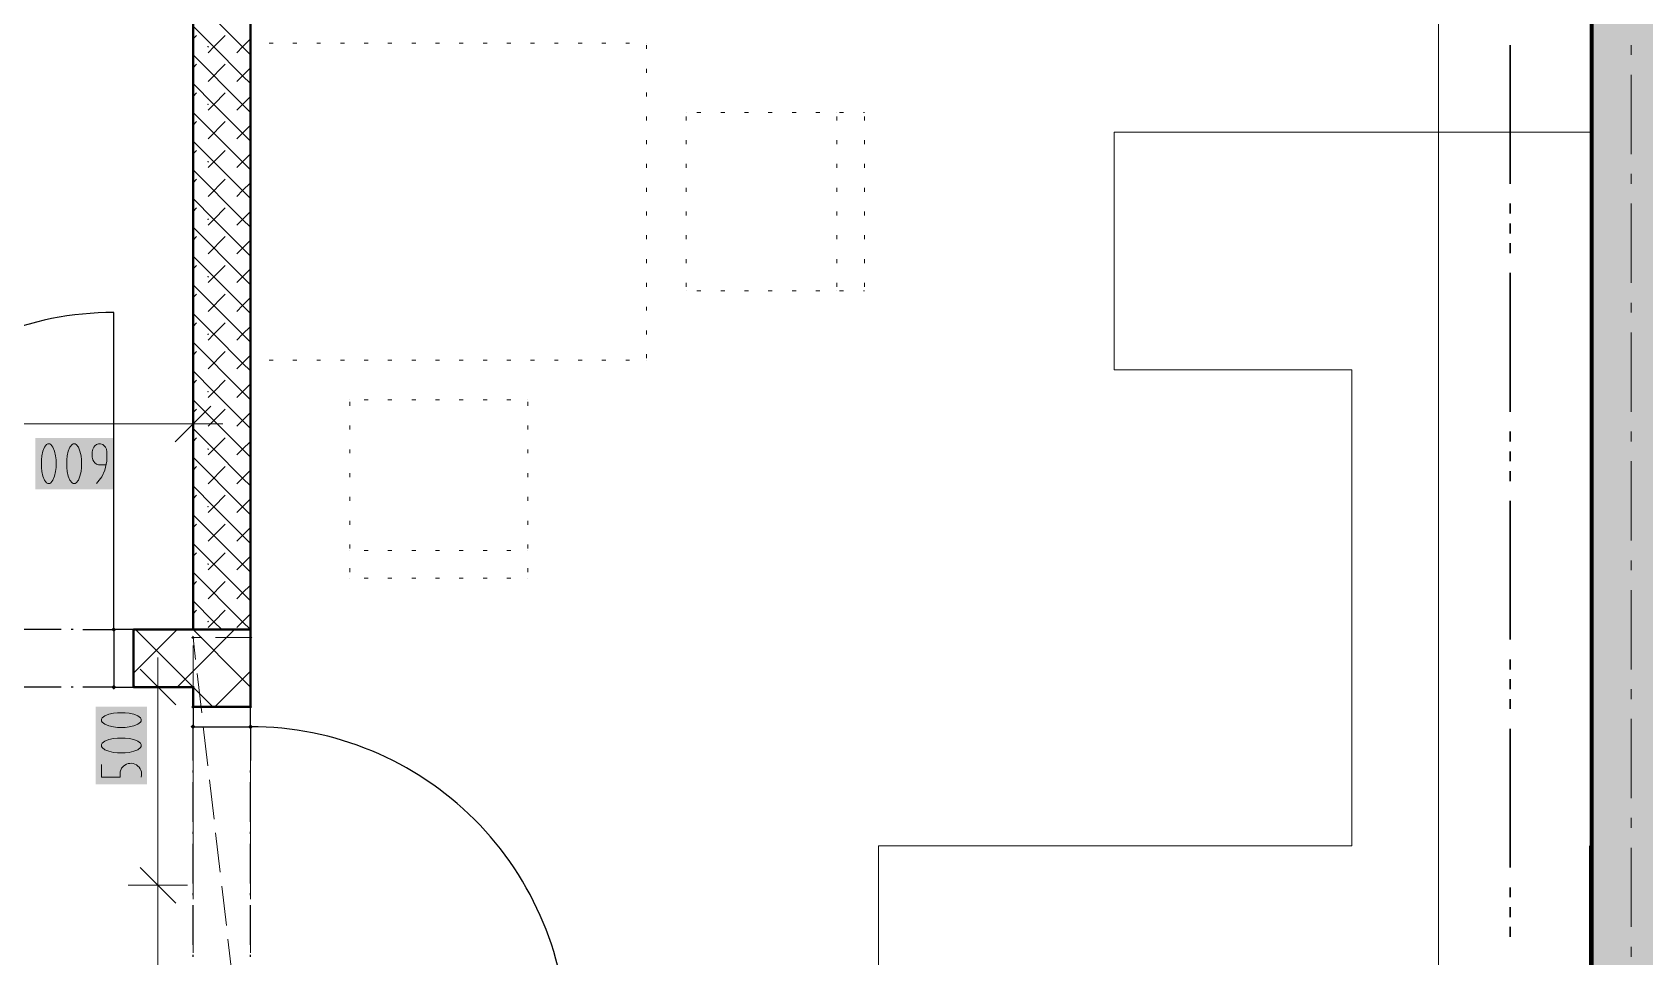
# Model space of a CAD drawing. Header units: millimetres. Extents: x 0 to 594, y 0 to 420.
# Drawn here: x 313.77 to 354.92, y 287.21 to 310.79 of the extents above; entities that cross this region are included whole.
import ezdxf

# ---------------------------------------------------------------- set-up
doc = ezdxf.new("R2010")
doc.units = ezdxf.units.MM
doc.header["$LTSCALE"] = 8
for name, color, linetype in [('PDF_Dvere', 7, 'Continuous'), ('PDF_Koty delkove', 7, 'Continuous'), ('PDF_Kuchyne', 7, 'Continuous'), ('PDF_Nabytek', 7, 'Continuous'), ('PDF_Osy hlavni', 7, 'Continuous'), ('PDF_Pozarni useky', 7, 'Continuous'), ('PDF_Preklady', 7, 'Continuous'), ('PDF_Pricky zdene', 7, 'Continuous'), ('PDF_Steny obvodove nosne', 7, 'Continuous')]:
    doc.layers.add(name, color=color, linetype=linetype)

msp = doc.modelspace()

# ---------------------------------------------------------------- linework, layer by layer
at = {"layer": 'PDF_Dvere', "lineweight": 25}
for points in [[(315.06, 295.556), (315.847, 295.556), (315.847, 303.644, 0.414214), (307.759, 295.556), (308.236, 295.556)], [(319.335, 285.394), (319.335, 284.992), (327.423, 284.992, 0.414214), (319.335, 293.079), (319.335, 292.218)]]:
    msp.add_lwpolyline(points, format="xyb", dxfattribs=at)
for points in [[(314.504, 295.556), (313.493, 295.556)], [(314.808, 295.556), (314.757, 295.556)], [(314.504, 294.09), (313.493, 294.09)], [(314.808, 294.09), (314.757, 294.09)], [(315.847, 294.09), (315.06, 294.09)], [(317.869, 292.218), (317.869, 293.079)], [(317.869, 291.914), (317.869, 291.965)], [(319.335, 291.914), (319.335, 291.965)], [(317.869, 290.651), (317.869, 291.662)], [(319.335, 290.651), (319.335, 291.662)], [(317.869, 290.347), (317.869, 290.398)], [(319.335, 290.347), (319.335, 290.398)], [(317.869, 289.084), (317.869, 290.095)], [(319.335, 289.084), (319.335, 290.095)], [(317.869, 288.78), (317.869, 288.831)], [(317.869, 287.517), (317.869, 288.528)], [(319.335, 288.78), (319.335, 288.831)], [(319.335, 287.517), (319.335, 288.528)], [(317.869, 287.213), (317.869, 287.264)], [(319.335, 287.213), (319.335, 287.264)]]:
    msp.add_lwpolyline(points, dxfattribs=at)
for points in [[(315.847, 294.09), (316.353, 294.09), (316.353, 295.556), (315.847, 295.556)], [(317.869, 293.585), (317.869, 293.079), (319.335, 293.079), (319.335, 293.585)]]:
    msp.add_lwpolyline(points, close=True, dxfattribs=at)
at = {"layer": 'PDF_Dvere', "lineweight": 25, "transparency": 33554559}
for points in [[(315.91, 295.556), (315.847, 295.493), (315.847, 295.619), (315.784, 295.556)], [(315.91, 294.09), (315.847, 294.027), (315.847, 294.153), (315.784, 294.09)], [(317.869, 293.016), (317.806, 293.079), (317.932, 293.079), (317.869, 293.143)], [(319.335, 293.016), (319.272, 293.079), (319.398, 293.079), (319.335, 293.143)]]:
    msp.add_solid(points, dxfattribs=at)
at = {"layer": 'PDF_Koty delkove', "lineweight": 18}
for points in [[(349.653, 269.827), (349.653, 271.394), (349.653, 280.998), (349.653, 281.296), (349.653, 282.515), (349.653, 283.981), (349.653, 344.032), (349.653, 347.874)], [(318.324, 301.255), (317.414, 300.346)], [(317.869, 301.559), (317.869, 300.801), (317.869, 300.042)], [(317.869, 300.801), (314.586, 300.801), (311.803, 300.801), (301.845, 300.801), (291.938, 300.801)], [(317.869, 300.801), (318.627, 300.801)], [(315.011, 299.991), (314.984, 300.109), (314.943, 300.21), (314.89, 300.278), (314.862, 300.295), (314.809, 300.295), (314.781, 300.278), (314.728, 300.21), (314.687, 300.109), (314.661, 299.991), (314.647, 299.89)], [(315.646, 299.755), (315.457, 299.755), (315.403, 299.772), (315.362, 299.806), (315.335, 299.84), (315.309, 299.89), (315.295, 299.957), (315.295, 300.092), (315.309, 300.16), (315.335, 300.21), (315.362, 300.243), (315.403, 300.278), (315.457, 300.295), (315.51, 300.295), (315.565, 300.278), (315.605, 300.243), (315.632, 300.21), (315.659, 300.16), (315.673, 300.092), (315.673, 299.856), (315.619, 299.621), (315.538, 299.452), (315.403, 299.284)], [(314.647, 299.89), (314.647, 299.687), (314.661, 299.587), (314.687, 299.469), (314.728, 299.368), (314.781, 299.3), (314.809, 299.284), (314.862, 299.284), (314.89, 299.3), (314.943, 299.368), (314.984, 299.469), (315.011, 299.587), (315.025, 299.687), (315.025, 299.89), (315.011, 299.991)], [(316.974, 294.09), (316.974, 294.849)], [(317.429, 293.635), (316.519, 294.545)], [(317.732, 294.09), (316.974, 294.09), (316.216, 294.09)], [(316.974, 264.115), (316.974, 275.943), (316.974, 289.035), (316.974, 294.09)], [(316.141, 293.438), (315.939, 293.438), (315.839, 293.425), (315.721, 293.398), (315.62, 293.357), (315.552, 293.304), (315.536, 293.276), (315.536, 293.223), (315.552, 293.195), (315.62, 293.142), (315.721, 293.101), (315.839, 293.074), (315.939, 293.06), (316.141, 293.06), (316.242, 293.074), (316.361, 293.101), (316.462, 293.142), (316.529, 293.195)], [(316.529, 293.195), (316.547, 293.223), (316.547, 293.276), (316.529, 293.304), (316.462, 293.357), (316.361, 293.398), (316.242, 293.425), (316.141, 293.438)], [(317.429, 288.581), (316.519, 289.49)], [(317.732, 289.035), (316.974, 289.035), (316.216, 289.035)]]:
    msp.add_lwpolyline(points, dxfattribs=at)
for points in [[(313.999, 299.89), (313.999, 299.687), (314.013, 299.587), (314.039, 299.469), (314.08, 299.368), (314.133, 299.3), (314.161, 299.284), (314.214, 299.284), (314.242, 299.3), (314.295, 299.368), (314.336, 299.469), (314.363, 299.587), (314.377, 299.687), (314.377, 299.89), (314.363, 299.991), (314.336, 300.109), (314.295, 300.21), (314.242, 300.278), (314.214, 300.295), (314.161, 300.295), (314.133, 300.278), (314.08, 300.21), (314.039, 300.109), (314.013, 299.991)], [(316.141, 292.79), (315.939, 292.79), (315.839, 292.776), (315.721, 292.75), (315.62, 292.709), (315.552, 292.656), (315.536, 292.628), (315.536, 292.575), (315.552, 292.547), (315.62, 292.494), (315.721, 292.453), (315.839, 292.426), (315.939, 292.412), (316.141, 292.412), (316.242, 292.426), (316.361, 292.453), (316.462, 292.494), (316.529, 292.547), (316.547, 292.575), (316.547, 292.628), (316.529, 292.656), (316.462, 292.709), (316.361, 292.75), (316.242, 292.776)]]:
    msp.add_lwpolyline(points, close=True, dxfattribs=at)
msp.add_lwpolyline([(315.536, 292.115), (315.536, 291.791), (316.007, 291.791), (316.007, 291.927), (316.041, 292.021), (316.092, 292.075, -0.753181), (316.547, 291.791)], format="xyb", dxfattribs=at)
at = {"layer": 'PDF_Koty delkove', "color": 7, "lineweight": 18, "true_color": 0xffffff, "transparency": 33554559}
for points in [[(315.825, 300.447), (313.847, 300.447), (315.825, 299.132), (313.847, 299.132)], [(316.698, 291.612), (316.698, 293.59), (315.384, 291.612), (315.384, 293.59)]]:
    msp.add_solid(points, dxfattribs=at)
at = {"layer": 'PDF_Kuchyne', "lineweight": 13}
msp.add_lwpolyline([(353.506, 308.244), (341.374, 308.244), (341.374, 302.178), (347.44, 302.178), (347.44, 290.046), (335.359, 290.046), (335.359, 283.981), (353.506, 283.981), (353.506, 290.046)], dxfattribs=at)
at = {"layer": 'PDF_Nabytek', "lineweight": 13}
for points in [[(319.335, 310.516), (319.335, 310.516)], [(319.335, 310.516), (319.335, 310.516)], [(319.335, 310.365), (319.335, 310.466)], [(319.913, 310.516), (319.812, 310.516)], [(320.52, 310.516), (320.419, 310.516)], [(321.126, 310.516), (321.025, 310.516)], [(321.733, 310.516), (321.632, 310.516)], [(322.339, 310.516), (322.238, 310.516)], [(322.946, 310.516), (322.845, 310.516)], [(323.553, 310.516), (323.451, 310.516)], [(324.159, 310.516), (324.058, 310.516)], [(324.766, 310.516), (324.665, 310.516)], [(325.372, 310.516), (325.271, 310.516)], [(325.979, 310.516), (325.878, 310.516)], [(326.585, 310.516), (326.484, 310.516)], [(327.192, 310.516), (327.091, 310.516)], [(327.799, 310.516), (327.698, 310.516)], [(328.405, 310.516), (328.304, 310.516)], [(329.012, 310.516), (328.911, 310.516)], [(329.445, 310.516), (329.445, 310.516)], [(329.445, 310.516), (329.445, 310.516)], [(329.445, 310.365), (329.445, 310.466)], [(319.335, 309.758), (319.335, 309.859)], [(329.445, 309.758), (329.445, 309.859)], [(319.335, 309.151), (319.335, 309.252)], [(329.445, 309.151), (329.445, 309.252)], [(319.335, 308.545), (319.335, 308.646)], [(329.445, 308.545), (329.445, 308.646)], [(330.456, 308.747), (330.456, 308.747)], [(330.456, 308.747), (330.456, 308.747)], [(330.456, 308.545), (330.456, 308.646)], [(330.832, 308.747), (330.73, 308.747)], [(331.438, 308.747), (331.337, 308.747)], [(332.045, 308.747), (331.944, 308.747)], [(332.651, 308.747), (332.55, 308.747)], [(333.258, 308.747), (333.157, 308.747)], [(333.864, 308.747), (333.763, 308.747)], [(334.297, 308.747), (334.297, 308.747)], [(334.297, 308.545), (334.297, 308.646)], [(334.471, 308.747), (334.37, 308.747)], [(335.005, 308.747), (334.976, 308.747)], [(335.005, 308.747), (335.005, 308.747)], [(335.005, 308.747), (335.005, 308.747)], [(335.005, 308.545), (335.005, 308.646)], [(319.335, 307.938), (319.335, 308.039)], [(329.445, 307.938), (329.445, 308.039)], [(330.456, 307.938), (330.456, 308.039)], [(334.297, 307.938), (334.297, 308.039)], [(335.005, 307.938), (335.005, 308.039)], [(319.335, 307.332), (319.335, 307.433)], [(329.445, 307.332), (329.445, 307.433)], [(330.456, 307.332), (330.456, 307.433)], [(334.297, 307.332), (334.297, 307.433)], [(335.005, 307.332), (335.005, 307.433)], [(319.335, 306.725), (319.335, 306.826)], [(329.445, 306.725), (329.445, 306.826)], [(330.456, 306.725), (330.456, 306.826)], [(334.297, 306.725), (334.297, 306.826)], [(335.005, 306.725), (335.005, 306.826)], [(319.335, 306.118), (319.335, 306.22)], [(329.445, 306.118), (329.445, 306.22)], [(330.456, 306.118), (330.456, 306.22)], [(334.297, 306.118), (334.297, 306.22)], [(335.005, 306.118), (335.005, 306.22)], [(319.335, 305.512), (319.335, 305.613)], [(329.445, 305.512), (329.445, 305.613)], [(330.456, 305.512), (330.456, 305.613)], [(334.297, 305.512), (334.297, 305.613)], [(335.005, 305.512), (335.005, 305.613)], [(319.335, 304.905), (319.335, 305.006)], [(329.445, 304.905), (329.445, 305.006)], [(330.456, 304.905), (330.456, 305.006)], [(334.297, 304.905), (334.297, 305.006)], [(335.005, 304.905), (335.005, 305.006)], [(319.335, 304.299), (319.335, 304.4)], [(329.445, 304.299), (329.445, 304.4)], [(330.456, 304.299), (330.456, 304.4)], [(330.456, 304.197), (330.456, 304.197)], [(330.456, 304.197), (330.456, 304.197)], [(330.832, 304.197), (330.73, 304.197)], [(331.438, 304.197), (331.337, 304.197)], [(332.045, 304.197), (331.944, 304.197)], [(332.651, 304.197), (332.55, 304.197)], [(333.258, 304.197), (333.157, 304.197)], [(333.864, 304.197), (333.763, 304.197)], [(334.297, 304.299), (334.297, 304.4)], [(334.297, 304.197), (334.297, 304.197)], [(334.471, 304.197), (334.37, 304.197)], [(335.005, 304.197), (334.976, 304.197)], [(335.005, 304.299), (335.005, 304.4)], [(335.005, 304.197), (335.005, 304.197)], [(335.005, 304.197), (335.005, 304.197)], [(319.335, 303.692), (319.335, 303.793)], [(329.445, 303.692), (329.445, 303.793)], [(319.335, 303.086), (319.335, 303.187)], [(329.445, 303.086), (329.445, 303.187)], [(319.335, 302.479), (319.335, 302.58)], [(329.445, 302.479), (329.445, 302.58)], [(319.335, 302.428), (319.335, 302.428)], [(319.335, 302.428), (319.335, 302.428)], [(319.913, 302.428), (319.812, 302.428)], [(320.52, 302.428), (320.419, 302.428)], [(321.126, 302.428), (321.025, 302.428)], [(321.733, 302.428), (321.632, 302.428)], [(322.339, 302.428), (322.238, 302.428)], [(322.946, 302.428), (322.845, 302.428)], [(323.553, 302.428), (323.451, 302.428)], [(324.159, 302.428), (324.058, 302.428)], [(324.766, 302.428), (324.665, 302.428)], [(325.372, 302.428), (325.271, 302.428)], [(325.979, 302.428), (325.878, 302.428)], [(326.585, 302.428), (326.484, 302.428)], [(327.192, 302.428), (327.091, 302.428)], [(327.799, 302.428), (327.698, 302.428)], [(328.405, 302.428), (328.304, 302.428)], [(329.012, 302.428), (328.911, 302.428)], [(329.445, 302.428), (329.445, 302.428)], [(329.445, 302.428), (329.445, 302.428)], [(321.867, 301.417), (321.867, 301.417)], [(321.867, 301.417), (321.867, 301.417)], [(321.867, 301.266), (321.867, 301.367)], [(322.339, 301.417), (322.238, 301.417)], [(322.946, 301.417), (322.845, 301.417)], [(323.553, 301.417), (323.451, 301.417)], [(324.159, 301.417), (324.058, 301.417)], [(324.766, 301.417), (324.665, 301.417)], [(325.372, 301.417), (325.271, 301.417)], [(325.979, 301.417), (325.878, 301.417)], [(326.416, 301.417), (326.416, 301.417)], [(326.416, 301.417), (326.416, 301.417)], [(326.416, 301.266), (326.416, 301.367)], [(321.867, 300.659), (321.867, 300.76)], [(326.416, 300.659), (326.416, 300.76)], [(321.867, 300.053), (321.867, 300.154)], [(326.416, 300.053), (326.416, 300.154)], [(321.867, 299.446), (321.867, 299.547)], [(326.416, 299.446), (326.416, 299.547)], [(321.867, 298.839), (321.867, 298.941)], [(326.416, 298.839), (326.416, 298.941)], [(321.867, 298.233), (321.867, 298.334)], [(326.416, 298.233), (326.416, 298.334)], [(321.867, 297.626), (321.867, 297.727)], [(321.867, 297.575), (321.867, 297.575)], [(322.339, 297.575), (322.238, 297.575)], [(322.946, 297.575), (322.845, 297.575)], [(323.553, 297.575), (323.451, 297.575)], [(324.159, 297.575), (324.058, 297.575)], [(324.766, 297.575), (324.665, 297.575)], [(325.372, 297.575), (325.271, 297.575)], [(325.979, 297.575), (325.878, 297.575)], [(326.416, 297.626), (326.416, 297.727)], [(326.416, 297.575), (326.416, 297.575)], [(321.867, 297.02), (321.867, 297.121)], [(326.416, 297.02), (326.416, 297.121)], [(321.867, 296.868), (321.867, 296.868)], [(321.867, 296.868), (321.867, 296.868)], [(322.339, 296.868), (322.238, 296.868)], [(322.946, 296.868), (322.845, 296.868)], [(323.553, 296.868), (323.451, 296.868)], [(324.159, 296.868), (324.058, 296.868)], [(324.766, 296.868), (324.665, 296.868)], [(325.372, 296.868), (325.271, 296.868)], [(325.979, 296.868), (325.878, 296.868)], [(326.416, 296.868), (326.416, 296.868)], [(326.416, 296.868), (326.416, 296.868)]]:
    msp.add_lwpolyline(points, dxfattribs=at)
at = {"layer": 'PDF_Osy hlavni', "lineweight": 18}
for points in [[(354.567, 310.213), (354.567, 310.466)], [(354.567, 307.685), (354.567, 309.707)], [(354.567, 306.927), (354.567, 307.18)], [(354.567, 304.4), (354.567, 306.422)], [(354.567, 303.642), (354.567, 303.894)], [(354.567, 301.114), (354.567, 303.136)], [(354.567, 300.356), (354.567, 300.609)], [(354.567, 297.828), (354.567, 299.85)], [(354.567, 297.07), (354.567, 297.323)], [(354.567, 294.543), (354.567, 296.565)], [(354.567, 293.785), (354.567, 294.037)], [(354.567, 291.257), (354.567, 293.279)], [(354.567, 290.499), (354.567, 290.752)], [(354.567, 287.972), (354.567, 289.994)], [(354.567, 287.213), (354.567, 287.466)]]:
    msp.add_lwpolyline(points, dxfattribs=at)
at = {"layer": 'PDF_Pozarni useky', "lineweight": 30}
for points in [[(351.484, 306.927), (351.484, 310.466)], [(351.484, 306.169), (351.484, 306.422)], [(351.484, 305.663), (351.484, 305.916)], [(351.484, 305.158), (351.484, 305.411)], [(351.484, 301.114), (351.484, 304.653)], [(351.484, 300.356), (351.484, 300.609)], [(351.484, 299.85), (351.484, 300.103)], [(351.484, 299.345), (351.484, 299.598)], [(351.484, 295.301), (351.484, 298.839)], [(351.484, 294.543), (351.484, 294.796)], [(351.484, 294.037), (351.484, 294.29)], [(351.484, 293.532), (351.484, 293.785)], [(351.484, 289.488), (351.484, 293.026)], [(351.484, 288.73), (351.484, 288.983)], [(351.484, 288.224), (351.484, 288.477)], [(351.484, 287.719), (351.484, 287.972)]]:
    msp.add_lwpolyline(points, dxfattribs=at)
at = {"layer": 'PDF_Preklady', "lineweight": 18}
for points in [[(317.934, 294.79), (317.869, 295.354)], [(318.093, 295.354), (317.869, 295.354)], [(317.869, 295.354), (317.869, 295.354)], [(317.869, 294.138), (317.869, 295.149)], [(319.335, 295.354), (318.447, 295.354)], [(319.335, 294.138), (319.335, 295.149)], [(318.092, 293.435), (317.975, 294.439)], [(317.869, 292.774), (317.869, 293.585), (317.869, 293.785)], [(319.335, 292.774), (319.335, 293.585), (319.335, 293.785)], [(318.249, 292.079), (318.132, 293.083)], [(317.869, 291.409), (317.869, 292.42)], [(319.335, 291.409), (319.335, 292.42)], [(318.406, 290.723), (318.29, 291.727)], [(317.869, 290.044), (317.869, 291.055)], [(319.335, 290.044), (319.335, 291.055)], [(318.563, 289.367), (318.447, 290.372)], [(317.869, 288.679), (317.869, 289.69)], [(319.335, 288.679), (319.335, 289.69)], [(318.721, 288.012), (318.604, 289.016)], [(317.869, 287.314), (317.869, 288.325)], [(319.335, 287.314), (319.335, 288.325)], [(318.878, 286.656), (318.761, 287.66)]]:
    msp.add_lwpolyline(points, dxfattribs=at)
at = {"layer": 'PDF_Preklady', "lineweight": 18, "transparency": 33554559}
for points in [[(317.869, 295.309), (317.823, 295.354), (317.914, 295.354), (317.869, 295.399)], [(317.874, 295.309), (317.824, 295.349), (317.914, 295.359), (317.864, 295.399)], [(317.915, 295.354), (317.869, 295.309), (317.869, 295.399), (317.824, 295.354)], [(319.335, 295.309), (319.289, 295.354), (319.38, 295.354), (319.335, 295.399)], [(319.38, 295.354), (319.335, 295.309), (319.335, 295.399), (319.289, 295.354)], [(317.869, 294.045), (317.823, 294.09), (317.914, 294.09), (317.869, 294.136)], [(317.869, 294.045), (317.823, 294.09), (317.914, 294.09), (317.869, 294.136)], [(317.869, 293.539), (317.823, 293.585), (317.914, 293.585), (317.869, 293.63)], [(317.869, 293.539), (317.823, 293.585), (317.914, 293.585), (317.869, 293.63)], [(319.335, 293.539), (319.289, 293.585), (319.38, 293.585), (319.335, 293.63)], [(319.335, 293.539), (319.289, 293.585), (319.38, 293.585), (319.335, 293.63)]]:
    msp.add_solid(points, dxfattribs=at)
at = {"layer": 'PDF_Pricky zdene', "lineweight": 40}
msp.add_lwpolyline([(319.335, 295.556), (319.335, 344.032), (319.335, 344.184), (317.869, 344.184), (317.869, 344.032), (317.869, 295.556), (317.869, 295.556)], close=True, dxfattribs=at)
at = {"layer": 'PDF_Pricky zdene', "lineweight": 9}
for points in [[(319.133, 310.417), (317.869, 311.681)], [(318.4, 310.417), (317.869, 310.948)], [(317.869, 310.62), (317.96, 310.711)], [(318.253, 310.271), (318.4, 310.417), (318.693, 310.711)], [(318.986, 309.538), (319.133, 309.684), (318.4, 310.417)], [(318.986, 310.271), (319.133, 310.417)], [(319.133, 310.417), (319.335, 310.62)], [(319.335, 310.215), (319.133, 310.417)], [(319.133, 308.952), (317.869, 310.215)], [(317.869, 309.887), (317.96, 309.978)], [(318.253, 309.538), (318.693, 309.978)], [(319.133, 309.684), (319.335, 309.887)], [(318.4, 308.952), (317.869, 309.482)], [(319.335, 309.482), (319.133, 309.684)], [(317.869, 309.154), (317.96, 309.245)], [(318.253, 308.805), (318.4, 308.952), (318.693, 309.245)], [(319.335, 308.749), (319.133, 308.952), (319.335, 309.154)], [(319.133, 307.486), (317.869, 308.749)], [(319.133, 308.219), (318.4, 308.952)], [(318.986, 308.805), (319.133, 308.952)], [(317.869, 308.421), (317.96, 308.512)], [(318.253, 308.072), (318.693, 308.512)], [(319.133, 308.219), (319.335, 308.421)], [(318.4, 307.486), (317.869, 308.016)], [(318.986, 308.072), (319.133, 308.219)], [(319.335, 308.016), (319.133, 308.219)], [(317.869, 307.688), (317.96, 307.779)], [(318.253, 307.339), (318.4, 307.486), (318.693, 307.779)], [(319.133, 306.753), (318.4, 307.486)], [(318.986, 307.339), (319.133, 307.486), (319.335, 307.688)], [(319.335, 307.283), (319.133, 307.486)], [(319.133, 306.02), (317.869, 307.283)], [(317.869, 306.955), (317.96, 307.046)], [(318.253, 306.606), (318.693, 307.046)], [(319.335, 306.55), (319.133, 306.753), (318.986, 306.606)], [(319.133, 306.753), (319.335, 306.955)], [(318.4, 306.02), (317.869, 306.55)], [(317.869, 306.222), (317.96, 306.313)], [(318.253, 305.873), (318.4, 306.02), (318.693, 306.313)], [(319.133, 306.02), (319.335, 306.222)], [(319.133, 304.554), (317.869, 305.818)], [(319.335, 305.085), (319.133, 305.287), (318.4, 306.02)], [(318.986, 305.873), (319.133, 306.02)], [(319.335, 305.818), (319.133, 306.02)], [(317.869, 305.489), (317.96, 305.58)], [(318.253, 305.14), (318.693, 305.58)], [(319.133, 305.287), (319.335, 305.489)], [(319.335, 303.619), (319.133, 303.821), (318.4, 304.554), (317.869, 305.085)], [(318.986, 305.14), (319.133, 305.287)], [(317.869, 304.756), (317.96, 304.847)], [(318.253, 304.407), (318.4, 304.554), (318.693, 304.847)], [(319.335, 304.352), (319.133, 304.554), (318.986, 304.407)], [(319.133, 304.554), (319.335, 304.756)], [(319.133, 303.088), (317.869, 304.352)], [(317.869, 304.023), (317.96, 304.114)], [(318.253, 303.674), (318.693, 304.114)], [(318.986, 303.674), (319.133, 303.821)], [(319.133, 303.821), (319.335, 304.023)], [(319.335, 302.153), (319.133, 302.355), (318.4, 303.088), (317.869, 303.619)], [(317.869, 303.29), (317.96, 303.381)], [(318.253, 302.941), (318.4, 303.088), (318.693, 303.381)], [(319.133, 303.088), (319.335, 303.29)], [(319.133, 301.622), (317.869, 302.886)], [(319.335, 302.886), (319.133, 303.088), (318.986, 302.941)], [(317.869, 302.557), (317.96, 302.648)], [(318.253, 302.208), (318.693, 302.648)], [(319.133, 302.355), (319.335, 302.557)], [(319.335, 300.687), (319.133, 300.889), (318.4, 301.622), (317.869, 302.153)], [(318.986, 302.208), (319.133, 302.355)], [(317.869, 301.824), (317.96, 301.915)], [(318.253, 301.475), (318.4, 301.622), (318.693, 301.915)], [(319.133, 301.622), (319.335, 301.824)], [(319.133, 300.156), (317.869, 301.42)], [(319.335, 301.42), (319.133, 301.622), (318.986, 301.475)], [(317.869, 301.091), (317.96, 301.182)], [(318.253, 300.742), (318.693, 301.182)], [(318.986, 300.742), (319.133, 300.889)], [(319.133, 300.889), (319.335, 301.091)], [(319.335, 299.221), (319.133, 299.423), (318.4, 300.156), (317.869, 300.687)], [(317.869, 300.358), (317.96, 300.449)], [(318.253, 300.01), (318.4, 300.156), (318.693, 300.449)], [(319.335, 299.954), (319.133, 300.156), (318.986, 300.01)], [(319.133, 300.156), (319.335, 300.358)], [(319.133, 298.69), (317.869, 299.954)], [(317.869, 299.625), (317.96, 299.716)], [(318.253, 299.277), (318.693, 299.716)], [(319.133, 299.423), (319.335, 299.625)], [(319.335, 297.755), (319.133, 297.957), (318.4, 298.69), (317.869, 299.221)], [(318.986, 299.277), (319.133, 299.423)], [(317.869, 298.892), (317.96, 298.983)], [(318.253, 298.544), (318.4, 298.69), (318.693, 298.983)], [(319.335, 298.488), (319.133, 298.69), (319.335, 298.892)], [(319.133, 297.224), (317.869, 298.488)], [(318.986, 298.544), (319.133, 298.69)], [(317.869, 298.159), (317.96, 298.25)], [(318.253, 297.811), (318.693, 298.25)], [(318.986, 297.811), (319.133, 297.957)], [(319.133, 297.957), (319.335, 298.159)], [(319.335, 296.289), (319.133, 296.491), (318.4, 297.224), (317.869, 297.755)], [(317.869, 297.426), (317.96, 297.517)], [(318.253, 297.078), (318.4, 297.224), (318.693, 297.517)], [(318.986, 297.078), (319.133, 297.224)], [(319.335, 297.022), (319.133, 297.224), (319.335, 297.426)], [(319.133, 295.758), (317.869, 297.022)], [(317.869, 296.694), (317.96, 296.785)], [(318.253, 296.345), (318.693, 296.785)], [(318.602, 295.556), (318.4, 295.758), (317.869, 296.289)], [(318.986, 296.345), (319.133, 296.491)], [(319.133, 296.491), (319.335, 296.694)], [(317.869, 295.961), (317.96, 296.052)], [(318.253, 295.612), (318.4, 295.758), (318.693, 296.052)], [(319.335, 295.556), (319.133, 295.758), (319.335, 295.961)], [(317.465, 295.556), (316.353, 294.444)], [(318.374, 293.585), (317.869, 294.09), (317.667, 294.292), (316.403, 295.556)], [(318.931, 295.556), (317.869, 294.495), (317.667, 294.292), (317.465, 294.09)], [(319.335, 294.09), (319.133, 294.292), (317.869, 295.556), (317.869, 295.556)], [(318.986, 295.612), (319.133, 295.758)], [(319.335, 295.556), (319.335, 295.556)], [(319.335, 294.495), (319.133, 294.292), (318.425, 293.585)], [(316.403, 294.09), (316.353, 294.141)]]:
    msp.add_lwpolyline(points, dxfattribs=at)
at = {"layer": 'PDF_Pricky zdene', "lineweight": 40}
for points in [[(317.869, 294.09), (316.353, 294.09), (316.353, 295.556), (317.869, 295.556), (317.869, 295.556), (319.335, 295.556), (319.335, 295.354), (319.335, 293.585)], [(317.869, 294.09), (317.869, 293.585)], [(319.335, 293.585), (317.869, 293.585)]]:
    msp.add_lwpolyline(points, dxfattribs=at)
at = {"layer": 'PDF_Pricky zdene', "lineweight": 9, "transparency": 33554559}
for points in [[(318.253, 310.398), (318.23, 310.42), (318.276, 310.42), (318.253, 310.443)], [(319.133, 310.395), (319.11, 310.417), (319.155, 310.417), (319.133, 310.44)], [(318.253, 308.932), (318.23, 308.954), (318.276, 308.954), (318.253, 308.977)], [(319.133, 308.929), (319.11, 308.952), (319.155, 308.952), (319.133, 308.974)], [(318.253, 307.466), (318.23, 307.489), (318.276, 307.489), (318.253, 307.511)], [(319.133, 307.463), (319.11, 307.486), (319.155, 307.486), (319.133, 307.508)], [(318.253, 306), (318.23, 306.023), (318.276, 306.023), (318.253, 306.045)], [(319.133, 305.997), (319.11, 306.02), (319.155, 306.02), (319.133, 306.042)], [(318.253, 304.534), (318.23, 304.557), (318.276, 304.557), (318.253, 304.579)], [(319.133, 304.531), (319.11, 304.554), (319.155, 304.554), (319.133, 304.577)], [(318.253, 303.068), (318.23, 303.091), (318.276, 303.091), (318.253, 303.114)], [(319.133, 303.065), (319.11, 303.088), (319.155, 303.088), (319.133, 303.111)], [(318.253, 301.602), (318.23, 301.625), (318.276, 301.625), (318.253, 301.648)], [(319.133, 301.599), (319.11, 301.622), (319.155, 301.622), (319.133, 301.645)], [(318.253, 300.136), (318.23, 300.159), (318.276, 300.159), (318.253, 300.182)], [(319.133, 300.133), (319.11, 300.156), (319.155, 300.156), (319.133, 300.179)], [(318.253, 298.67), (318.23, 298.693), (318.276, 298.693), (318.253, 298.716)], [(319.133, 298.667), (319.11, 298.69), (319.155, 298.69), (319.133, 298.713)], [(318.253, 297.204), (318.23, 297.227), (318.276, 297.227), (318.253, 297.25)], [(319.133, 297.202), (319.11, 297.224), (319.155, 297.224), (319.133, 297.247)], [(318.253, 295.739), (318.23, 295.761), (318.276, 295.761), (318.253, 295.784)], [(319.133, 295.736), (319.11, 295.758), (319.155, 295.758), (319.133, 295.781)]]:
    msp.add_solid(points, dxfattribs=at)
at = {"layer": 'PDF_Steny obvodove nosne', "lineweight": 70}
msp.add_lwpolyline([(353.556, 346.408), (353.556, 344.032), (353.556, 271.394), (353.556, 261.436), (353.556, 259.01), (355.578, 259.01), (355.578, 261.436), (355.578, 271.394), (355.578, 344.032), (355.578, 346.408)], close=True, dxfattribs=at)
at = {"layer": 'PDF_Steny obvodove nosne', "color": 9, "lineweight": 9, "true_color": 0xc0c0c0, "transparency": 33554559}
msp.add_solid([(353.556, 346.408), (353.556, 259.01), (355.578, 346.408), (355.578, 259.01)], dxfattribs=at)

doc.saveas('drawing.dxf')
